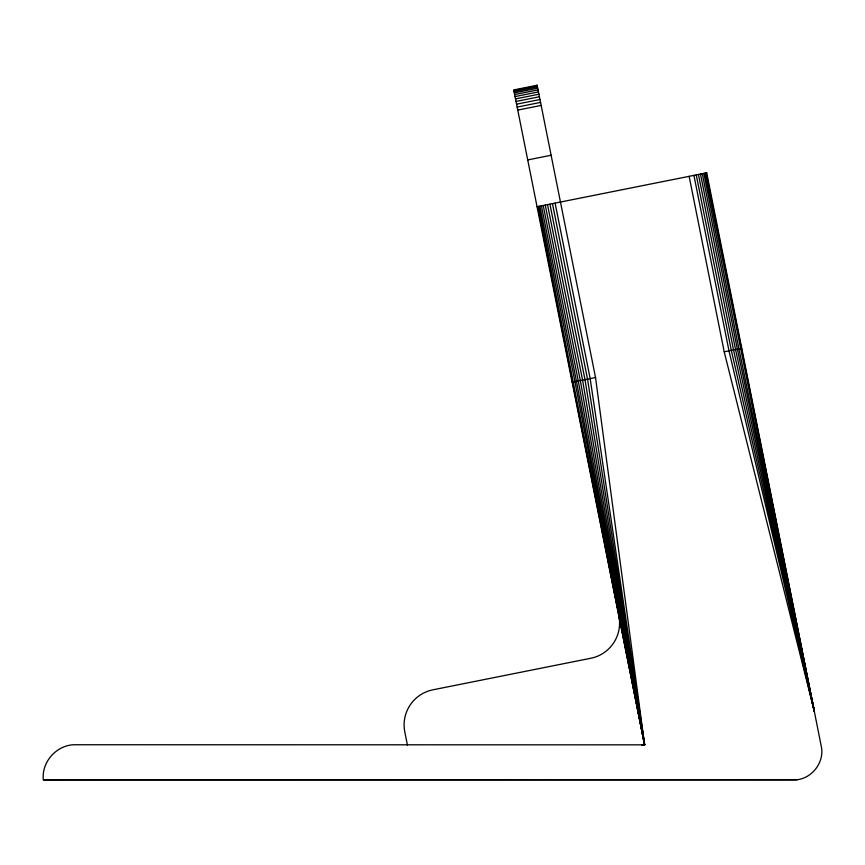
<?xml version="1.0" encoding="UTF-8"?>
<svg xmlns="http://www.w3.org/2000/svg" width="865" height="865" viewBox="0 0 865 865"><rect width="100%" height="100%" fill="white"/><g stroke="black" fill="none" stroke-linecap="round" stroke-linejoin="round"><path stroke-width="1.3" d="M537.089 85.062L595.531 377.518L644.598 744.841L75.536 744.743C57.241 744.3 41.325 761.633 43.326 779.83L793.389 779.927C810.646 780.446 825.091 762.876 821.231 746.041L706.694 172.827M537.133 85.267L513.734 89.938L644.598 744.841L641.927 745.208M513.853 90.533L537.251 85.862M514.048 91.517L537.446 86.846M514.318 92.869L537.716 88.198M514.664 94.577L538.062 89.895M515.064 96.588L538.462 91.917M515.529 98.891L538.917 94.22M516.037 101.443L539.436 96.761M516.578 104.178L539.976 99.507M517.162 107.076L540.56 102.405M517.757 110.082L541.155 105.411M527.726 159.928L551.113 155.257M537.068 206.724L706.846 172.795M572.133 382.2L595.531 377.518M689.146 176.33L724.21 351.806L741.759 348.303M43.326 779.83L797.552 779.635M724.21 351.806L814.225 710.943L706.056 172.957M705.126 173.141L814.225 710.943L728.99 350.855L693.925 175.379M703.872 173.389L738.926 348.865L814.225 710.943L731.314 350.39L696.249 174.914M702.304 173.703L737.369 349.179L814.225 710.943L733.52 349.947L698.455 174.471M814.225 710.943L735.553 349.546L700.488 174.07M555.103 203.124L590.168 378.589L644.598 744.841L537.684 206.594M552.465 203.643L587.53 379.119L644.598 744.841L538.625 206.411M549.924 204.151L584.989 379.627L644.598 744.841L574.933 381.638L539.868 206.162M547.513 204.637L582.567 380.113L644.598 744.841L576.468 381.324L541.414 205.859M545.264 205.081L580.329 380.557L644.598 744.841L578.285 380.968L543.22 205.492M407.426 745.1L404.798 731.931A35.789 35.789 0 0 1 432.878 689.827L590.806 658.265A35.789 35.789 0 0 0 618.886 616.161M593.422 485.297L593.941 487.947M596.807 502.511L597.337 505.16M599.423 515.756L600.732 522.374M602.029 529.002L604.127 539.587M604.646 542.236L606.733 552.832M607.262 555.481L610.128 570.046M610.647 572.695L619.794 619.048"/></g></svg>
